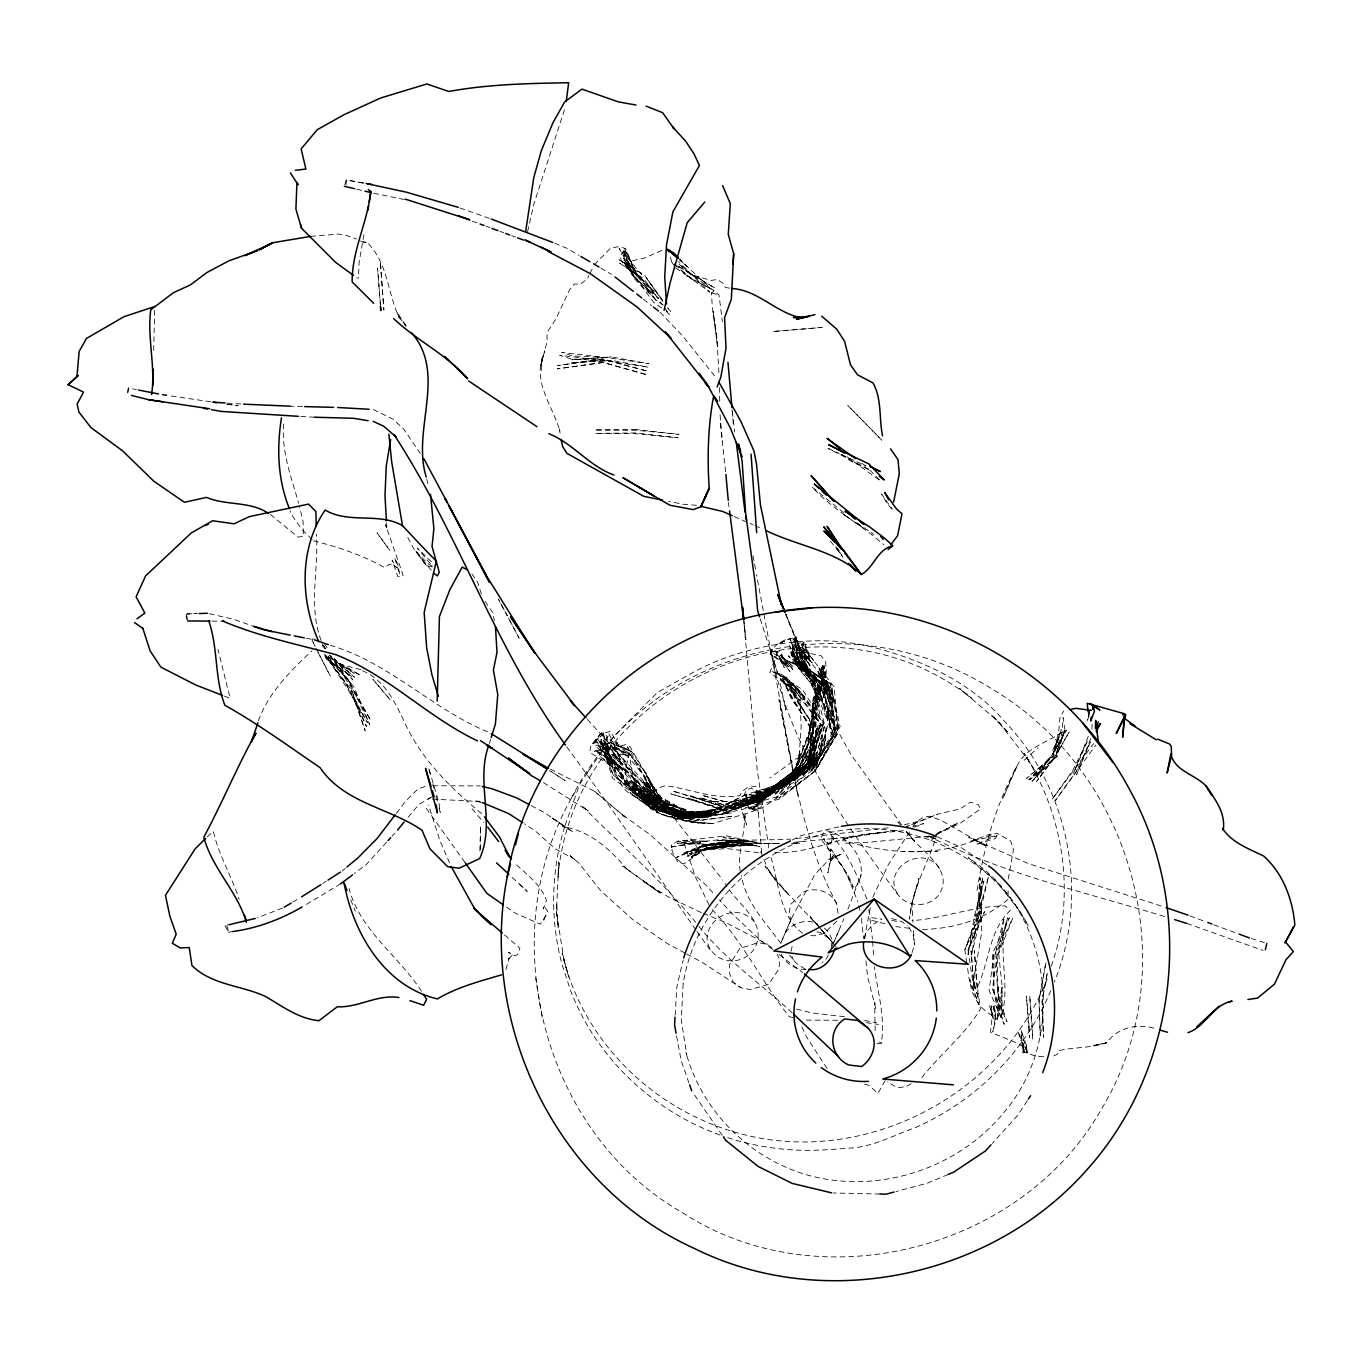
<?xml version="1.0" encoding="UTF-8"?>
<svg xmlns="http://www.w3.org/2000/svg" width="1363" height="1363" viewBox="0 0 1363 1363"><rect width="100%" height="100%" fill="white"/><g stroke="black" fill="none" stroke-linecap="round" stroke-linejoin="round"><path stroke-width="0.75" stroke-dasharray="5 3.75" d="M283.606 423.995C281.306 451.392 291.29 477.425 298.701 503.305M480.304 849.388L480.526 825.791L479.861 852.386M810.286 729.375L794.271 771.594L812.127 737.162L793.266 772.191L757.607 798.054L790.796 776.024L759.072 797.457L722.884 810.372L759.14 798.088L794.68 771.117L809.366 733.941L824.036 664.684L821.463 690.445L821.821 668.126L823.899 697.617L820.645 668.432L827.903 697.822L820.202 670.238L830.016 699.56L827.648 721.129L811.087 680.171L797.764 663.764L798.616 665.314L792.227 649.47L797.764 663.764L816.284 681.721L798.616 665.314L790.898 652.008L798.428 663.491L791.443 655.552L790.898 652.008L794.288 647.851L800.081 662.043L817.936 679.302L800.626 663.031L793.113 653.252L804.783 652.332L821.105 655.739L825.688 662.077L826.268 670.153L817.919 699.935L813.472 728.234L797.696 771.407L759.958 800.166L798.445 771.151L759.6 800.166L722.049 808.515L670.766 793.845L721.402 809.128L688.639 798.139L720.942 809.912L759.225 801.325L799.263 777.183L759.447 801.001L801.086 778.409L823.968 750.28L822.349 753.79L825.467 734.197L823.968 750.28L803.301 775.274L816.914 758.22L821.889 749.531L803.301 775.274L822.349 753.79C830.766 733.192 820.918 712.628 815.653 692.83L815.841 733.073L815.892 701.042L823.371 678.638L815.415 704.45L815.892 701.042L812.195 733.924L797.764 772.259L760.367 800.814L721.913 813.37L760.418 800.183L793.879 777.506L758.765 800.899L721.317 814.682L684.362 813.95L646.624 798.258L684.09 813.149L645.142 799.025L629.689 781.255L646.59 799.996L684.328 812.28L645.142 799.025L646.59 799.996L628.275 781.902L645.568 798.599L633.931 792.363L628.53 785.65L625.106 771.952L629.178 753.16L627.525 746.839L656.659 798.139L686.202 815.313L720.754 814.41L684.362 813.95L650.509 797.372L686.202 815.313L719.323 812.757L686.56 815.909L718.659 812.178L686.305 816.863L718.216 811.735L746.737 797.951L782.004 786.451L816.522 766.5L780.641 786.928L816.744 764.575L783.81 785.906L749.871 798.224L787.252 784.134L817.34 757.453L787.252 784.134L753.654 799.74L789.075 782.975L755.426 800.371L790.489 781.425L817.561 752.495L790.489 781.425L757.266 800.882L792.261 779.602L758.765 800.899L796.52 773.4L815.176 736.889L797.474 772.753L813.183 729.273M978.975 924.353L980.184 877.738L977.288 909.308L982.944 876.767L975.687 916.328L983.882 881.145L974.477 915.544L967.934 954.339L978.293 912.12L965.089 949.347L981.121 910.961L964.834 949.602L966.963 964.05M1091.95 729.052L1092.104 722.799M671.533 845.043L671.806 847.65L671.533 845.043L677.377 841.329L726.206 835.809L759.821 843.271L723.037 837.001L756.38 842.266L716.188 840.255L752.989 841.67L717.96 843.084L749.923 841.516L699.406 846.559L710.566 844.787L682.982 853.459C716.614 836.916 754.472 841.107 790.574 839.131M346.049 184.959L346.321 179.916L364.074 183.102M675.179 1015.128L676.866 986.71L683.153 960.08M154.632 310.389L153.627 352.898M541.367 370.361L542.406 356.97L540.958 365.148L544.74 350.598M831.328 948.035L831.992 939.431L828.874 932.479L824.411 928.22M877.022 1043.632L881.162 1043.751C885.643 1017.94 877.67 992.196 874.365 966.759M855.197 887.517C872.729 865.369 849.183 835.246 826.779 830.731L823.013 833.253L820.85 838.739C831.191 854.635 847.07 868.095 853.187 887.245L842.862 867.209L831.294 849.643L846.321 872.933L857.838 901.744M1089.003 715.422L1089.787 709.612M809.366 733.941L814.631 700.105L824.053 672.18L818.243 691.126L809.366 733.941L814.631 700.105L823.252 676.321C808.003 691.569 813.915 714.587 813.098 733.805L812.978 701.434L818.021 684.584L812.791 705.335L812.978 701.434L810.712 728.472L794.646 770.214L758.935 797.508L722.39 811.632L686.799 811.496L650.236 797.168L686.509 810.712L648.754 798.002L633.079 781.391L650.032 798.667L686.731 809.843L648.754 798.002M1008.211 879.084L1013.493 849.626L1010.579 840.869L996.813 833.168L981.735 838.824L994.462 836.081L990.066 834.105L970.882 841.278L978.702 838.722C935.376 857.804 886.563 853.868 842.317 840.187M542.406 356.97C533.649 384.468 553.225 406.464 559.954 431.492L559.529 429.601L560.5 435.683M363.972 234.538L359.031 262.889L358.503 278.154L356.816 277.831M977.05 890.584C983.933 847.053 996.029 804 1017.428 765.273C1026.952 746.174 1049.323 742.239 1064.963 730.364L1063.191 717.568L1062.084 732.255L1056.274 753.552L1064.963 730.364M1045.881 962.806L1039.015 1000.391L1040.276 1035.982L1039.015 1000.391L1045.489 964.817M1047.261 973.301L1042.15 1000.459L1043.479 1037.311L1042.15 1000.459L1047.278 972.875M864.363 938.408L870.31 907.775M820.339 696.714L812.195 733.924L817.919 699.935L824.036 681.296L826.268 670.153L824.666 691.944L824.223 665.928L826.949 696.084L822.434 665.57L830.749 695.573L821.582 667.052L832.793 696.885L830.697 719.834L813.115 678.246L800.081 662.043L800.626 663.031L794.288 647.851M258.374 720.806C268.324 693.068 290.694 670.579 311.991 650.764M1089.378 711.384L1087.384 720.277L1090.11 713.701M527.6 231.659L533.853 204.194L565.151 107.677M791.017 951.323L792.278 945.956M540.958 365.148L547.006 341.789L547.125 332.538L556.172 318.482L569.359 290.166L574.317 284.049L580.485 284.22L587.18 278.989L588.969 275.445M937.352 832.844C929.174 861.825 911.847 888.437 909.564 919.088L912.358 900.773L919.003 878.351L911.915 903.805L913.057 922.325M186.458 616.059L186.935 613.997L196.971 613.214M864.602 938.443L866.152 932.394L872.661 924.591L881.503 919.548M761.678 852.88L757.504 802.313L755.971 805.652L752.052 808.872L759.702 804.323L752.052 808.327L745.663 807.475L754.949 809.963L761.065 807.117L762.99 801.24L755.613 797.031L747.248 798.599L743.738 800.524L741.796 802.773L740.944 808.038L746.737 824.768L744.658 819.862L746.328 813.472L744.505 815.534C745.271 834.173 737.451 851.994 740.143 870.633M802.551 646.198L807.492 661.294L801.257 644.631L803.676 642.297L801.904 648.515L804.34 641.786L810.133 659.573L804.851 646.369L813.421 660.493L804.494 648.958L834.224 686.969L838.006 733.209L815.313 770.18L836.848 733.958L824.632 694.926L801.223 657.92L795.958 636.845L792.891 640.031M505.929 969.587L509.268 957.865L507.649 960.591L512.727 954.373L508.075 952.226L515.163 955.855L517.582 954.492L519.933 948.222L503.884 934.371M344.856 184.687L346.321 179.916L363.614 183.204M1051.316 966.094C1076.225 895.764 1064.179 815.5 1024.022 753.177L1037.243 774.627L1028.895 761.014L998.108 721.231L991.157 714.876L1008.62 733.209L998.108 721.231L959.552 688.485L971.836 698.418C818.277 577.418 574.385 682.642 557.893 877.67L558.864 862.063L556.411 912.392L558.131 928.084L556.7 902.919L556.411 912.392L564.35 961.835L568.712 977.067L562.152 952.873C587.64 1064.367 693.699 1144.051 807.458 1141.938C910.654 1139.996 1009.37 1074.726 1047.619 978.174M912.051 952.652L914.454 944.951L913.568 930.554M489.402 743.278L490.595 739.445M565.117 825.433L579.582 784.441L597.42 758.015L614.9 735.253L657.443 692.455L696.033 670.8A258.203 254.046 -23.5 0 1 736.429 654.07C782.618 639.809 832.077 635.465 878.999 648.822C925.784 661.685 972.824 683.936 1004.616 721.436C1069.734 789.279 1089.65 894.81 1054.4 981.871M128.326 387.944L127.611 394.452L128.326 387.944L136.402 389.614M832.146 946.178L844.038 918.475M847.871 909.342L861.365 873.973M1050.805 990.577C1025.589 1051.674 975.465 1101.236 915.118 1127.729C892.952 1135.532 871.298 1147.833 847.394 1148.191C833.355 1149.52 819.265 1150.372 805.158 1150.355C777.54 1149.946 749.957 1145.346 723.821 1136.367M791.358 918.713L780.965 942.651L791.358 918.713L814.733 874.705L829.198 859.303L842.317 853.732L829.198 859.303M833.475 943.026L840.221 927.624M789.961 638.702L799.825 664.343L828.619 691.399L802.023 666.524L789.961 638.702L778.137 644.069L790.319 638.446L794.85 638.191L797.031 653.984L821.923 690.411L835.417 734.333L828.619 691.399L825.978 682.573L792.687 658.329L831.6 684.873L830.135 683.323L838.858 729.767L831.6 684.873L800.268 664.871L830.135 683.323L840.119 726.615L815.619 770.725L778.852 798.071L815.756 770.402L836.848 733.958L822.162 689.865L804.34 665.11L801.223 657.92L795.958 636.845L807.22 666.626L798.871 645.108L809.69 665.144L798.991 647.255L812.246 663.048L795.753 644.137L804.34 641.786L801.257 644.631L811.172 662.81L800.916 649.18L831.669 689.32L834.701 733.873L812.263 768.953L833.457 734.436L819.282 691.211L801.018 665.826L797.764 658.465L821.685 696.391L798.991 669.012L793.556 654.444L796.656 665.434L799.178 668.228L789.501 645.772L796.656 665.434L825.842 693.494L799.178 668.228L788.206 655.824L823.576 685.146L831.294 734.81L811.667 770.606L833.457 734.436L821.685 696.391L796.656 665.434L791.699 642.399L793.556 654.444L818.976 692.046L832.06 734.844L823.576 685.146L791.017 661.345L829.334 687.599L827.988 686.168L835.621 730.824L829.334 687.599L798.548 668.074L827.988 686.168L836.933 727.927L812.621 770.01L777.796 796.622L743.789 805.703L709.22 813.694L694.943 814.835L662.418 806.3L694.943 814.835L731.761 805.38L770.555 792.67L729.222 806.981L769.856 791.613L729.358 807.373L771.424 790.25L804.681 762.871L810.048 725.423L805.209 762.513L772.174 792.772L800.115 764.916L795.481 770.896L798.701 759.344L787.558 783.589L795.481 770.896L799.825 750.843L798.309 767.505L776.143 798.139L798.019 772.412L801.154 726.939L800.03 699.287L801.069 708.59L789.16 682.624L799.485 700.582L788.513 684.822L794.765 690.581L820.679 724.435L806.692 764.285L820.662 723.617L804.954 763.059L820.679 724.435L801.734 698.35L794.765 690.581L782.021 680.836L800.388 692.574L820.662 723.617L807.986 764.728L818.26 725.15L809.06 764.967L813.353 727.365L810.372 764.796L810.218 727.978L781.442 678.808L796.282 697.498L780.079 678.706L795.515 691.262L769.754 672.589L777.609 652.11L784.27 667.58L776.007 652.485L789.876 671.38L779.5 658.602L788.99 666.984L770.197 654.087C772.497 647.118 778.767 642.45 785.361 639.809M828.278 954.969L826.745 958.428L822.247 962.636M770.197 654.087L772.991 648.396L770.197 654.087L791.937 667.12M1052.679 750.263L1059.528 735.458L1052.883 754.744L1058.591 732.749L1060.073 716.972L1063.787 711.009M872.78 897.246L888.335 864.619L911.694 828.636M571.131 798.667C493.372 937.267 542.559 1132.295 681.551 1212.116C818.686 1302.006 1021.143 1251.098 1101.56 1108.937C1186.764 967.9 1133.709 773.809 993.508 689.917C851.466 599.175 648.515 644.972 571.131 798.667L576.907 789.279M589.855 273.656L592.513 268.324M885.149 1080.484L878.011 1093.33L868.521 1085.118L862.353 1083.806M586.771 773.639L591.746 765.512M812.995 767.573L834.701 733.873M1090.656 738.576L1076.531 774.9L1090.468 741.813L1075.782 772.003L1055.354 800.524L1095.903 744.948M1027.31 1100.708L1017.411 1115.684L992.434 1143.284M912.818 826.949L916.175 821.906L923.688 817.05L930.418 816.233L942.072 820.867L986.846 846.525L968.582 837.189L1028.639 863.716L1164.138 906.957M1088.321 736.19L1073.516 773.281L1087.776 740.109L1072.732 770.572L1052.27 799.11L1093.62 743.619M225.082 925.545L228.405 932.275L227.604 927.232L225.082 925.545L229.103 924.693M313.371 638.378L312.059 640.133L314.836 645.977M396.412 813.217L405.373 801.461L417.811 789.126L426.806 785.838M936.023 834.514L930.708 841.141L933.28 838.058M592.701 743.67L600.384 733.907L610.454 731.386L617.303 743.125L616.212 742.085L630.234 754.676L610.011 739.87L632.142 752.103L667.546 809.06L679.456 813.864L647.135 798.905L616.076 777.319L608.477 753.756L606.552 737.962L609.04 752.172L602.804 739.462L609.772 750.144L599.959 741.319L594.302 741.745L610.573 748.134L599.959 741.319L592.701 743.67L608.631 750.723L595.239 741.319L592.701 743.67L604.32 732.936L606.944 736.378L608.477 753.756L616.57 773.894L653.763 805.789L686.373 815.653L716.291 809.383L745.885 794.612L779.67 784.1L813.336 765.495L778.375 784.492L813.524 763.723L781.323 783.657L748.986 795.004L786.332 781.084L813.95 757.232L784.594 782.089L752.717 796.656L786.332 781.084L754.455 797.372L787.661 779.636L814.171 752.563M408.184 817.238L418.85 804.494L430.248 797.866M601.867 732.408L590.929 745.408L589.617 752.291L616.076 768.885L600.027 756.431L612.669 767.165L604.882 753.722L612.549 778.256L644.699 801.427L675.435 816.062L677.888 816.982L710.225 816.267L675.435 816.062L670.835 814.546L660.356 809.196L693.835 818.158L704.126 817.664L742.784 809.298L779.551 799.008L815.619 770.725L814.699 771.441L834.667 734.197L825.978 682.573L790.83 653.729L802.023 666.524L799.825 664.343L797.031 653.984L802.364 668.534L824.632 694.926L799.825 664.343L794.101 638.242M836.848 921.167L823.763 933.57L813.83 935.853L809.98 935.205M386.632 842.181L366.119 864.687L354.261 873.581M392.118 836.183L394.844 833.185M921.865 1077.588C940.521 1053.803 964.748 1035.113 980.44 1009.046L977.305 987.357C989.436 962.091 988.55 930.997 1010.256 910.484L1005.161 905.952C973.438 905.731 943.486 918.662 912.103 920.604M789.262 777.966L756.192 797.951L789.262 777.966L757.607 798.054M595.239 741.319L603.281 733.021L605.649 752.615L600.436 740.893L606.961 751.626L595.239 741.319L604.32 732.936L602.787 732.987L608.137 753.143L616.57 773.894L647.135 798.905L677.155 812.995L709.22 813.694L674.787 812.28L645.585 796.418L677.155 812.995L711.06 812.45L681.704 814.904L713.105 810.917L683.306 815.585L652.451 804.749L632.398 784.236L653.763 805.789C630.49 793.453 616.655 770.555 605.871 747.435L594.029 751.78L598.272 753.126L618.461 766.517L605.956 754.983L615.309 764.864L605.871 747.435L598.136 751.252M594.302 264.78L610.607 248.066L618.887 246.635L625.753 248.611L637.254 276.604L658.721 298.531L636.282 273.026L624.288 251.235L637.237 270.164L641.734 274.406L619.058 259.805L644.392 274.985L662.588 300.967M834.02 857.566L829.76 861.876L833.032 855.998L830.425 861.229L827.852 872.882L830.834 858.69L830.152 848.859L830.425 861.229L830.323 853.834L823.797 838.518L828.602 844.6L825.569 841.772L828.772 843.152L832.793 841.533L830.442 844.089L832.895 837.802L833.543 839.898L829.88 833.696C848.059 851.756 857.071 876.205 867.055 899.239M207.176 836.95L213.429 831.464C218.676 855.334 231.846 876.239 239.104 899.393M785.344 932.667C792.653 922.99 806.555 918.066 817.698 923.927M1024.141 760.247L1038.061 747.691M342.181 870.957L345.35 868.316M937.454 833.747L940.64 831.294L937.608 833.338M758.629 797.594L795.259 769.976L758.629 797.594L723.072 805.789L672.47 790.983L722.577 806.419L690.632 795.839L722.271 807.186L758.68 798.633L796.248 775.888L758.97 798.258L798.292 777.097L820.867 751.643L822.468 735.73L819.402 754.438L800.711 773.997L820.867 751.643L819.402 754.438L823.252 739.41L818.873 750.723L812.587 755.272L796.622 758.629L769.839 777.949M718.931 372.695L716.682 334.719L713.122 311.463L717.568 346.543L712.219 306.045L711.486 292.926L714.178 291.052L719 294.936L722.373 321.787M322.69 883.531L326.234 881.248M340.716 883.752L303.932 905.918M292.858 902.102L299.826 897.91M911.251 1083.704L905.935 1086.754L897.297 1087.606L887.143 1081.881M282.516 908.065L257.249 917.844M751.337 801.461L759.515 797.065L761.764 797.917L756.721 799.451L752.563 803.267L751.337 801.461L755.443 801.683L760.452 798.428L759.515 797.065M937.846 833.645L958.138 822.758L936.722 834.122M605.019 744.607L612.634 741.813L605.019 744.607L612.634 741.813L620.54 759.242L611.817 746.225L625.327 762.07L612.413 748.066L617.303 750.059L610.505 748.986L609.806 747.759L610.914 744.385L613.418 753.381L618.444 761.44L609.806 747.759L622.329 763.791L610.505 748.986L625.515 744.607L629.859 746.532L659.334 796.759L657.545 795.583L688.366 812.638L721.862 811.275L686.799 811.496L653.814 796.179L688.366 812.638L720.226 809.452L688.247 814.018L718.608 808.225M431.884 796.912L427.999 798.905L479.657 801.478M646.522 803.71L606.603 757.436L601.066 739.223L604.559 753.313L613.299 775.07L648.737 805.908L681.807 818.669L715.524 813.421L683.408 818.584L651.395 808.361L629.842 786.4L650.066 807.305L681.807 818.669L718.216 811.735M792.21 840.017L801.137 835.502L839.506 826.762M716.001 812.842L746.737 797.951L716.001 812.842L683.408 818.584L651.395 808.361L629.893 792.585L652.724 808.804L627.167 791.733L623.027 787.541L604.882 753.722L613.299 775.07L644.699 801.427L677.888 816.982L712.116 815.415L680.273 818.056L645.619 802.654M936.756 834.309L960.182 823.303L980.679 808.838L978.276 804.613L970.473 802.126L960.063 808.941L937.574 814.188L906.616 826.591L937.574 814.188M1053.701 1055.899L1057.637 1054.042L1058.387 1050.72C1073.84 1046.92 1090.86 1048.351 1106.279 1042.831L1093.177 1045.523L1106.654 1042.848C1117.524 1027.242 1138.701 1022.812 1156.045 1028.946M661.805 250.4L644.767 257.982L628.871 261.509L623.845 260.299L632.926 268.988L626.128 258.459L633.744 272.004L654.291 291.307L635.039 272.634L637.254 276.604L624.373 248.287L636.282 273.026L655.484 299.894L663.287 305.125M745.885 794.612L716.291 809.383L684.908 815.483L683.306 815.585L715.831 809.963L684.908 815.483L652.451 804.749L632.79 776.978L651.139 803.369L632.773 771.748L612.583 756.874L596.773 747.623L610.863 756.38L597.658 739.155L609.534 755.92L648.941 801.171M948.069 1174.497L927.402 1183.169L896.036 1191.535M914.471 827.137L923.756 823.576L913.602 826.165M903.482 830.697L878.215 833.1L880.685 832.691C844.344 834.309 811.292 854.158 774.678 852.539M724.145 807.186L758.935 797.508M904.419 824.785L922.257 820.356M847.599 837.785L843.067 838.637L880.685 832.691M758.595 852.778L727.058 848.57L704.211 850.222L707.329 848.587L734.964 846.082L729.239 846.133L707.329 848.587L691.586 857.446L701.911 850.154L739.036 844.736L706.988 847.837L689.968 857.497L706.835 847.496L704.041 848.979L708.828 847.786L687.208 856.185L704.041 848.979L741.779 843.39L706.835 847.496L684.09 863.921L677.615 862.012L672.18 851.228L671.465 845.571L671.465 846.883L700.48 841.738L726.683 838.961L760.026 846.747L723.446 840.221L756.993 845.793L716.41 843.561L754.012 845.179L717.909 846.491L749.906 845.009L694.04 850.733L711.247 848.178L689.422 853.698L708.828 847.786L741.779 843.39L780.692 843.612L745.067 843.51L778.665 843.373M228.405 932.275L232.494 931.576M671.465 846.883L700.906 842.777L677.258 843.186L707.329 844.413L680.682 842.3L684.396 844.157L695.658 877.448L710.344 907.622M641.155 797.508L659.641 798.479L640.917 796.299L660.374 799.808L633.931 792.363L641.155 797.508L647.953 796.588M897.365 830.306L830.731 839.012L837.342 838.228L793.283 842.419M888.216 827.818L792.67 838.927M756.005 786.4L747.571 787.371L741.898 791.682L739.973 795.549C713.991 800.03 690.479 788.853 665.621 785.701C657.085 787.098 651.684 795.106 642.859 795.396L661.447 795.464L636.742 793.045L652.127 795.736L638.906 792.039L648.481 796.861L631.256 781.595L650.032 798.667M922.564 929.481C953.521 928.714 984.768 919.957 1008.279 899.069L1008.007 888.812M310.73 236.361L338.433 234.078L344.515 234.777L356.425 238.985M928.936 836.337L869.764 842.181L842.981 843.322M1043.564 1056.461L1036.187 1056.291L1025.47 1052.475L1027.923 1052.747L1023.068 1052.9L1023.562 1045.983L1023.068 1052.9L1020.853 1033.035L1024.857 1052.457L1017.957 1031.365L1024.925 1048.403L1018.911 1043.837L990.475 1032.251L992.025 1017.752L991.14 1005.809L993.695 1020.342L989.504 1005.604L993.457 1016.048C979.111 1009.097 970.882 994.7 969.723 979.043L978.855 1004.497L969.4 980.559L967.27 966.111M186.935 613.997L197.141 613.623M837.598 1020.274L804.562 1020.103M432.752 785.752L480.202 785.923M806.112 969.28C795.498 970.371 784.832 963.147 780.897 953.401M935.461 851.585L937.488 851.585L902.664 851.415M935.648 836.729L925.17 836.643L935.751 838.978L929.924 836.575M211.981 621.119L224.214 621.221M880.038 1194.022L833.389 1192.983M302.637 406.549L290.336 406.191M314.512 417.214L300.371 416.465M227.212 403.107L241.592 404.027M480.236 801.359L474.443 800.967L482.417 802.62M696.51 505.264L683.204 504.259L668.722 501.345M603.281 733.021L609.534 755.92L608.137 753.143L626.026 773.639M844.481 1016.696L811.905 1012.982L796.571 1009.063M895.832 926.619L912.273 928.646M749.582 809.23L747.623 805.107L750.826 799.825L746.975 804.187L750.826 799.825L758.527 799.008L762.99 801.24L760.827 799.382L758.799 791.341L750.297 788.189L745.697 790.915L744.692 794.203L748.951 801.529L746.089 795.873L747.708 805.533L749.582 809.23L754.949 809.963M210.873 401.812L168.535 395.611M866.238 1022.693L878.539 1024.431M226.497 404.13L238.201 405.799L226.565 404.078M871.621 917.657L881.605 919.088M891.589 920.519L897.587 921.371M816.812 931.866L820.373 932.462L829.13 938.596L833.083 943.264M407.758 537.38L413.688 548.642L426.398 565.611L434.252 567.229M729.58 288.155L725.406 287.423L723.395 283.572L717.262 279.466L711.128 280.471L691.927 274.883L674.395 263.792M772.344 948.256L767.727 944.423L758.152 942.6L739.751 948.58L729.597 964.51L729.699 974L733.413 982.246L740.961 987.766L750.297 989.589L768.783 984.239L779.108 968.565L779.568 959.16L777.08 954.151M864.534 1020.495L876.562 1022.778M306.351 638.242L314.41 639.792M404.3 199.526L373.223 193.103M360.514 241.064L367.294 242.512C388.745 264.473 386.99 292.329 399.529 318.278M793.096 1017.565L789.279 1016.713C761.747 981.956 742.75 940.896 711.707 909.087M878.999 1042.031L881.469 1042.576M209.391 613.742L234.249 619.449L253.705 626.384M356.731 189.201L362.916 190.667M871.587 920.264L885.729 923.961M711.486 292.926L719 294.936M360.735 669.693L341.176 664.497L360.667 675.418L328.722 657.085L354.193 673.322L334.003 659.488L354.584 677.241L332.487 657.937L352.898 679.898L334.191 658.329M313.558 540.77C338.058 547.057 362.354 554.962 384.434 567.553L389.085 564.503L392.97 563.89L396.633 567.792L392.067 560.023L397.809 576.481L401.131 576.975L403.158 575.373L385.542 524.738L386.905 529.321L386.547 523.034M891.623 918.543L901.676 921.456L907.451 925.937M1164.513 916.498C1084.761 892.135 1002.878 873.717 927.982 835.775M1251.302 938.494L1264.864 942.821M683.408 818.584L650.066 807.305L630.677 779.432L651.395 808.361M330.272 645.329C389.494 662.486 432.991 709.919 489.504 732.595M459.995 207.977L489.3 218.353M1186.764 923.415L1263.007 950.403M472.211 221.164L478.14 223.345M486.029 226.241L489.981 227.689M499.846 231.318L503.782 232.783M511.687 235.68L515.623 237.128M1189.967 915.902L1205.829 921.78M1213.752 924.727L1239.529 934.268M719.971 1135.004C670.579 1117.251 626.997 1083.806 597.113 1040.65M224.418 696.118L230.126 698.333L218.029 649.47M701.383 912.631L668.671 897.144L642.518 880.498L660.356 893.123L622.738 866.084L660.356 893.123M703.342 913.414L724.929 922.172L767.727 944.423M554.656 243.21L566.395 248.066L579.071 255.426M734.061 516.475L752.989 524.806M754.881 525.641L762.462 528.963M937.301 836.814L960.489 847.156L986.71 864.704M828.159 448.359L839.438 453.623M841.312 454.492L865.726 465.907M868.64 469.485L850.256 460.864L842.283 454.731M373.411 409.513L392.817 419.105L403.789 429.192L420.281 453.436M868.401 469.076L828.091 448.41M550.465 769.175L594.541 791.29L625.021 816.965L621.272 813.898L650.083 834.65L705.727 884.877L713.956 893.889M531.28 805.669L544.314 812.569L573.176 832.094L550.754 817.119L566.701 827.903L562.629 826.591C589.77 830.68 609.908 849.149 627.065 869.168M684.959 953.061L666.967 943.349L632.943 919.752L600.384 890.448L578.985 863.154L570.126 855.691L574.93 859.44L555.491 848.945L535.029 830.714L524.465 823.865M686.748 954.032L702.933 962.755L740.961 987.766M657.545 795.583L687.344 812.109M677.871 265.989L715.047 288.087L690.019 273.469L678.689 263.894L693.528 275.888L691.927 274.883M600.793 268.051L611.663 274.372M684.942 814.614L654.632 796.946L656.659 798.139M543.479 782.652L588.117 810.832L582.086 805.959C620.369 844.31 661.294 880.106 695.641 922.274M362.524 670.766C386.189 680.495 396.616 705.727 406.873 727.246C424.353 762.377 452.056 789.177 481.786 813.762M848.059 517.327L842.811 514.038L863.529 528.197L856.952 523.051M856.816 522.83L873.785 534.33M802.586 933.195C779.312 916.277 778.699 881.861 770.606 856.22M655.109 806.283L626.452 786.672L616.366 763.706L630.388 790.284L618.052 770.538C635.039 799.11 665.945 818.55 699.406 819.674L668.364 813.984L653.064 806.521L661.975 810.883L693.171 818.226L731.301 812.927L690.513 818.345L693.171 818.226L661.822 811.224L655.927 805.516L644.989 782.396L659.573 809.741L645.091 789.109L660.339 810.321L645.432 796.725L661.822 811.224L644.835 798.888M549.63 770.606L565.117 780.641L551.061 771.373M805.192 969.127L796.384 963.3L789.722 955.207M661.856 307.987L653.797 302.535L633.863 275.684L619.33 248.56L635.311 272.6L640.406 277.677L619.654 263.11L643.711 278.614L662.52 304.937M328.432 656.625L332.811 663.764L352.08 676.798L325.638 658.159L324.224 653.916L350.155 682.676L324.224 653.916M675.588 267.915L691.944 279.074L713.888 290.455L687.651 276.025L678.178 267.727M693.528 275.888L690.019 273.469L711.077 288.871L680.001 259.737M846.747 456.571L880.668 481.088M506.44 907.077L514.788 912.903L540.242 924.216L546.989 914.164L547.534 911.012L543.922 905.867L543.36 908.917L546.444 900.364C540.975 884.996 527.072 874.416 515.282 863.869M270.419 514.413L298.173 537.192L303.455 536.102L303.063 521.365L299.673 507.326M862.319 463.573L865.692 466.095M772.429 949.415L758.97 939.09L731.829 913.38L719.46 899.887M779.159 954.577L802.722 972.654M643.421 299.213L651.77 305.738M843.782 512.761L824.7 497.274M754.574 922.07C730.21 893.685 686.407 934.95 718.284 957.201C730.841 964.646 747.895 960.404 754.983 947.524C768.493 921.848 735.407 903.328 725.372 883.497M823.116 495.979L812.058 486.949C832.895 510.052 861.229 524.414 883.923 544.842M674.958 264.797L691.944 279.074L687.651 276.025L709.697 292.057L678.604 261.645M594.541 791.29L625.021 816.965M670.392 257.011L671.874 262.19L676.61 266.347M679.575 259.975L687.071 266.586L679.694 259.038M760.23 618.904L777.404 672.521L771.373 652.826C788.189 743.925 843.527 822.128 898.149 894.844C907.911 907.962 929.004 907.656 938.868 894.844C955.889 868.657 917.963 850.086 906.276 831.43M519.456 884.212L527.242 891.436L510.358 875.728M792.261 1012.879C760.401 983.319 723.753 958.564 696.953 923.824M312.127 539.373L302.024 529.645L291.29 514.311L290.012 510.546M431.355 561.76L417.282 548.096L432.582 566.275L427.624 563.532L413.688 548.642M939.635 868.606C923.381 842.624 880.328 868.93 898.149 894.844M869.798 470.048L879.322 479.708M660.135 312.28L682.607 335.928L716.512 378.198M667.427 307.885L670.886 311.582L668.432 308.208M587.402 719.408L655.859 794.629L722.833 880.14M666.115 310.968L669.557 314.836L663.696 306.59M906.259 831.669L914.573 841.192L906.974 831.566M819.64 927.607L775.496 880.328L765.12 866.221L788.632 894.827L775.496 880.328L767.505 868.231L763.689 858.997M820.986 929.174L829.13 938.596M816.846 924.455L810.133 916.618L820.049 928.033M818.192 926.022L832.98 943.247M835.843 546.665L841.107 552.833M821.344 929.566L835.706 946.416M472.075 808.719L483.763 822.519M623.504 775.768L604.559 753.313L606.603 757.436L628.939 773.213L606.603 757.436L597.761 744.164L608.767 759.021L594.984 749.94L630.967 774.371L648.737 805.908M471.905 573.857L477.425 581.762L482.161 596.295M830.425 541.128L842.078 555.797L837.427 548.693M901.914 825.126L850.972 754.574L811.36 683.698L813.643 689.968L796.367 639.417L785.821 614.083M406.225 326.013L399.955 318.005L405.748 326.166M431.185 570.109L416.414 552.271L426.398 565.611M329.914 655.382L354.107 687.361L369.765 724.554L349.558 682.437L330.596 655.705M326.098 656.54L351.347 689.917L366.477 726.564L346.628 684.822L326.387 656.267M781.067 943.639C765.631 922.444 745.987 902.698 741.37 875.847M329.727 655.416L349.558 682.437L370.821 720.55L350.291 685.998L330.476 656.25M324.701 654.853L346.628 684.822L367.55 722.646L347.105 688.145L326.251 656.574M662.316 299.826L646.42 277.984L662.759 301.24M695.777 929.822C653.03 868.572 610.863 806.981 566.684 746.737M696.97 931.474L711.23 951.34M426.312 808.378L465.26 862.813M323.491 645.67L325.859 649.009M722.254 1135.311L692.898 1092.598M838.058 913.431L836.763 903.925C831.191 891.436 816.062 886.768 803.778 891.845L790.761 904.282L789.347 911.83L790.779 921.32M485.024 601.39L492.929 612.856L494.36 620.727M332.811 663.764L328.023 655.927M324.275 643.557L327.58 648.481M827.12 1068.558L806.453 1036.749L801.205 1025.351M322.315 644L325.808 649.248M405.85 325.757L396.786 311.854L399.666 318.703M671.874 262.19L674.651 266.484M837.155 548.556L842.862 557.365M421.474 991.157C398.695 955.974 360.343 930.861 349.081 888.574M908.882 927.061L913.159 934.694L914.454 944.951M318.056 652.485L330.187 675.861L316.046 648.26M315.109 646.42L313.217 642.74L314.461 646.266M836.763 903.925C803.165 840.732 792.704 768.919 778.989 699.543L797.798 795.293L756.499 574.539M449.62 862.898L439.874 840.562L428.595 805.124M760.656 851.602L762.939 857.14M785.497 613.793L799.502 648.379L804.374 665.042L796.367 639.417L799.502 648.379L785.633 613.657M792.005 956.639L793.419 960.148M350.768 899.801L355.232 911.046M743.602 817.101L744.658 819.862M688.928 1082.938L681.279 1061.147L676.082 1033.239M430.129 773.69L428.527 767.556L438.988 802.807L440.266 812.569L438.665 806.436M432.804 783.929L433.86 788.018M435.99 796.213L438.136 804.391M321.123 640.457C308.021 606.058 318.959 569.615 316.42 534.126M858.758 905.458L860.121 911.029M426.721 478.941L428.135 484.717M768.834 848.042L757.232 770.299L743.891 622.141M784.935 705.642L785.838 709.867L780.147 683.016M815.653 692.83L819.708 714.246M753.058 555.831L754.216 562.067M754.591 564.146L756.124 572.46M535.659 977.953L542.44 1018.945M746.089 795.873L747.708 805.533M868.793 909.7L872.456 939.175M732.34 411.524L734.708 432.088M743.755 621.051L745.868 639.826L744.011 621.545M728.489 502.487L728.966 506.712M1088.066 711.333L1088.73 717.364M720.09 414.897L722.356 441.544M720.311 423.331L725.883 474.443M861.382 918.441L863.58 938.681M865.931 960.83L867.618 976.913L875.745 1008.399L874.671 1002.112L875.216 1033.614M732.135 409.786L733.311 424.302L733.124 421.644M380.396 304.205L377.602 268.153L380.464 306.385M872.61 941.288L873.785 958.274M719.374 387.467L719.766 402.238M597.062 1040.685A259.26 252.036 -24.9 0 1 570.688 990.918L562.016 964.34A260.742 253.45 -23.6 0 1 565.066 825.416M974.784 972.875L974.698 987.476L973.318 980.099L978.736 999.011L972.518 980.014L967.969 949.551L984.546 911.608L968.36 949.67L981.701 912.818L971.546 955.003L978.549 913.244L988.567 876.341L979.571 914.573L981.121 886.035L981.718 932.156L974.784 972.875M813.609 727.672L813.319 765.665L816.676 726.82L811.922 765.972L821.429 724.179L810.849 765.699L823.678 722.458L802.449 689.644L775.854 672.47L771.185 671.022L783.35 677.326L797.866 688.707L775.854 672.47L782.089 674.634L793.368 683.698L804.443 700.122L792.84 684.788L804.46 696.697L823.576 723.446L807.867 764.149L823.678 722.458L809.537 765.29L823.576 723.446L797.082 688.179L782.089 674.634L804.46 696.697L797.082 688.179L775.854 672.47L783.35 677.326L799.382 695.88L784.372 677.121L813.609 727.672M1002.061 987.119L1001.055 1018.025C1011.602 984.853 995.978 950.999 1007.581 917.878L998.687 953.316L1012.692 918.219L995.859 953.538L997.512 991.668L1002.163 1014.089L1002.061 987.119M998.483 986.88L997.341 1020.751L1002.061 985.688L998.568 952.72L1004.207 917.435L995.211 953.299L1009.319 917.81L992.4 953.844L994.002 992.366L998.858 1016.116L998.483 986.88M794.152 637.952L793.896 644.324L806.998 666.814L796.299 646.675L804.153 667.734L794.152 637.952M603.553 743.465L603.162 751.132L638.753 783.18L659.675 809.213L636.317 786.076L619.841 763.11L638.753 783.18L659.317 809.332L691.825 819.913L659.028 809.128L642.535 780.096L659.317 809.332L644.903 778.58L658.005 808.855L645.346 777.063L630.098 759.055C633.062 777.2 635.72 797.099 651.293 809.128C669.727 819.419 691.586 823.644 712.645 823.388L691.45 822.264L712.866 823.508L749.497 812.501L762.752 807.663L782.771 793.709L789.484 785.684L798.309 767.505L798.019 772.412L802.807 766.142L774.031 795.311L807.816 763.791L813.285 725.423L807.816 763.791L772.157 793.045L729.324 810.712L771.731 794.714L730.875 808.975L693.835 818.158L661.447 809.843L696.68 817.596L665.655 812.024L646.113 782.192L668.296 813.438L700.343 817.476L665.655 812.024L630.916 755.426L610.317 746.498L630.916 755.426L612.907 745.697L628.292 757.419L614.492 744.897L608.58 733.09L608.171 736.105L603.553 743.465M683.17 983.745L681.261 1019.831L686.833 1055.303L685.981 1052.56C701.724 1110.794 748.815 1157.681 806.47 1174.77C877.772 1195.044 958.121 1169.147 1004.684 1111.578C1068.353 1036.238 1051.248 911.336 968.309 857.651L996.029 880.89L1018.178 909.189L1028.401 926.022C994.734 860.581 920.195 821.48 847.241 829.76C766.5 838.449 695.931 903.056 683.17 983.745M993.917 954.492L989.112 990.594L1004.292 1024.38L994.002 992.366L993.917 954.492M997.375 954.049L992.383 989.18L1006.967 1021.943L997.512 991.668L997.375 954.049M995.126 1018.979L992.758 1032.064L996.029 1019.166L992.809 1004.514L996.029 1019.166L994.496 1005.945L995.126 1018.979M827.511 725.832L816.198 767.216L827.511 725.832M824.223 726.786L813.2 766.568L824.223 726.786M1064.299 730.364L1057.194 756.056L1029.746 779.857L1057.194 756.056L1031.944 781.323L1056.001 755.306L1069.171 731.965L1055.78 755.545L1036.647 781.425L1056.001 755.306L1064.299 730.364M1061.317 729.256L1053.906 755.528L1026.578 778.358L1053.906 755.528L1028.826 779.806L1052.849 754.284L1066.411 730.278L1052.679 754.012L1033.461 779.892L1052.849 754.284L1061.317 729.256M1026.458 1045.251L1024.192 1052.866L1027.021 1052.032L1027.003 1047.261L1020.921 1029.695L1027.021 1052.032L1026.458 1045.251M545.439 915.919L543.803 920.178L545.439 915.919M1014.924 769.976L1002.691 798.786L1017.428 765.273L1014.924 769.976M996.966 835.706L995.399 838.552L975.687 844.532L996.966 835.706M756.397 797.679L753.722 802.211L756.397 804.204L761.082 802.722L765.631 797.849L765.222 795.191L755.562 789.45L757.487 792.976L752.683 797.781L747.963 797.321L744.692 794.203L753.722 802.211L756.601 803.471L760.775 802.568L755.238 804.46L752.563 803.267L756.397 797.679L763.246 796.145L765.631 797.849L763.689 800.473L756.704 802.909L753.5 801.768L757.351 802.398L762.599 800.933L765.631 797.849L763.604 796.742L756.397 797.679M624.067 250.588L620.233 255.886L621.289 260.997L632.313 272.157L622.635 260.997L633.079 275.087L623.521 258.135L631.819 274.713L652.928 293.965L632.517 275.207L622.67 249.668L633.863 275.684L657.187 301.155L634.647 279.108L624.067 250.588M817.084 759.958L787.252 784.134L751.695 798.939L785.446 785.071L816.914 762.513L783.81 785.906L817.084 759.958M813.745 759.532L784.594 782.089L750.792 795.771L782.907 782.924L813.609 761.883L781.323 783.657L813.745 759.532M699.849 847.07L689.882 854.005L705.046 844.361L741.097 839.864L702.507 845.759L676.355 857.514L707.653 844.515L702.507 845.759L705.046 844.361L699.849 847.07L738.201 841.21L705.165 844.634L699.849 847.07M757.419 794.816L723.48 804.596L699.509 797.628L723.48 804.596L757.419 794.816M364.994 242.273L363.274 242.648L367.294 242.512L364.994 242.273M602.497 359.031L557.518 365.591L602.497 359.031L647.885 371.315L602.497 359.031M603.196 362.456L557.433 368.845L603.196 362.456L647.391 374.876L603.196 362.456M776.671 651.344L771.015 652.213L793.982 664.207L782.924 658.022L793.334 666.814L776.671 651.344L779.926 650.952L788.087 667.103L780.965 654.819L792.755 669.437L776.671 651.344M712.849 814.341L680.273 818.056L712.849 814.341M731.471 816.352L689.474 821.668L665.962 815.687L698.572 823.082L689.474 821.668L731.471 816.352M728.421 842.607L706.681 845.281L737.451 844.327L706.681 845.281L734.18 842.573L728.421 842.607M822.025 327.444L772.668 331.533L822.025 327.444M687.651 840.494L677.377 841.329L707.533 841.295L687.651 840.494M611.357 356.919L571.83 359.713L606.552 357.549L648.907 363.682L611.357 356.919M611.51 360.36L570.603 362.779L606.177 360.871L648.277 367.175L611.51 360.36M735.475 801.768L711.503 801.393L735.475 801.768M623.896 754.352L611.561 754.591L620.404 759.447L611.323 753.756L640.763 780.488L661.822 806.368L638.889 783.606L622.687 761.236L640.763 780.488L661.532 806.538L693.068 816.71L661.276 806.283L644.12 777.097L661.532 806.538L646.369 775.394L660.305 805.993L646.897 773.911L631.154 756.516L623.896 754.352M799.655 843.288L791.221 843.424L799.655 843.288M636.282 429.566L594.575 429.975L636.282 430.316L679.013 434.337L636.282 429.566M635.84 432.94L595.171 433.383L635.379 433.69L677.973 437.796L635.84 432.94M762.735 794.373L761.082 794.322L765.222 795.191L762.735 794.373M708.436 817.136L675.435 816.062L643.063 798.888L673.015 815.33L704.126 817.664L668.296 813.438L645.074 787.933L670.835 814.546L643.523 794.663L673.015 815.33L708.436 817.136M606.552 357.549L572.784 355.947L561.675 352.421L606.552 357.549M606.177 360.871L571.131 358.929L559.699 355.283L606.177 360.871M705.029 814.29L674.787 812.28L645.858 792.124L672.641 811.513L647.101 785.241L670.136 810.44L701.264 814.137L667.546 809.06L663.457 806.964L697.669 814.324L667.546 809.06L647.885 779.38L670.136 810.44L705.029 814.29M753.705 808.242L750.655 807.85L755.852 809.06L757.862 810.576L758.458 813.234L755.852 809.06L753.705 808.242M692.148 821.514L659.709 814.035L657.187 812.365L653.388 808.038L642.586 784.645L657.187 812.365L642.263 791.119L658.056 812.995L643.881 801.171L660.425 814.154L692.148 821.514M724.673 801.614L701.775 795.225L724.673 801.614M629.093 750.161L610.811 742.869L632.142 752.103L629.093 750.161M338.774 668.109L325.638 658.159L338.774 668.109M866.289 424.217L847.769 405.475L881.725 440.164L866.289 424.217M892.118 508.978L888.063 504.872L881.452 493.968L892.118 508.978M900.722 825.245L897.944 822.145L900.704 825.314M381.589 689.439L372.934 679.421L390.534 700.275L381.589 689.439M810.048 665.365L793.896 644.324L810.048 665.365M324.837 648.652L322.281 645.295L324.769 648.669M389.852 550.482L377.04 532.763L389.852 550.482M811.428 727.655L791.051 698.401L782.021 676.764L792.09 698.503L811.428 727.655M814.835 727.331L794.748 698.009L785.309 675.605L795.685 697.652L814.835 727.331M820.219 675.247L817.119 669.932L829.931 703.972L820.219 675.247M821.19 672.027L818.124 666.575L832.81 701.366L821.19 672.027M507.257 615.786L498.381 599.073L507.257 615.718M519.082 638.054L508.246 617.643L519.082 638.054M397.928 564.878L394.674 557.723L399.751 574.573L397.928 564.878M352.284 692.506L351.347 689.917L365.165 730.807L352.284 692.506M974.153 988.874L971.086 950.88L974.153 988.874M977.237 987.8L974.341 950.607L977.237 987.8M1029.099 1026.799L1026.407 996.046L1029.457 1037.669L1029.099 1026.799M1032.353 1027.549L1029.712 995.927L1032.609 1039.117L1032.353 1027.549M383.429 303.421L380.328 261.781L383.872 310.083L383.429 303.421"/><path stroke-width="1.5" d="M437.182 701.025L439.431 616.485L450.063 589.208L462.193 567.161L467.526 569.819M152.775 385.439L153.32 369.22M151.617 394.452C155.808 366.136 147 337.973 150.765 309.793L173.51 292.636L190.326 284.952L207.04 272.447L228.677 260.929L257.454 250.588L244.931 255.614L272.327 243.108L259.26 249.889L271.748 242.904L310.73 236.361M1095.324 728.285L1095.665 720.346L1098.288 741.693M722.611 185.607L730.312 203.615L728.268 234.351L733.669 253.705L731.352 299.025L724.571 317.715L726.019 348.025L720.84 377.125L717.159 386.973M733.055 264.32L733.669 253.705M675.06 1017.156L674.583 1025.266L676.082 1033.239M1123.93 721.095L1122.635 737.281L1124.816 715.626L1116.212 733.498L1125.838 714.894L1124.356 713.718L1087.18 703.291L1088.066 711.333M76.941 376.665L79.156 351.415L86.414 338.484L124.033 316.659L154.905 306.471M281.477 417.777C276.621 448.137 277.728 479.895 289.382 508.655M1092.683 709.322L1093.177 705.097L1089.582 703.478M525.743 231.08L533.785 177.565L541.332 150.68L552.884 122.926L564.589 102.004L581.95 89.106L618.376 101.884L636.044 105.036M507.275 876.682C478.243 1023.613 556.649 1186.474 694.517 1248.508C823.985 1312.893 991.736 1277.761 1086.924 1169.761C1178.433 1068.098 1195.879 910.041 1130.029 790.37C1064.384 666.371 919.361 587.76 779.415 611.544C644 629.757 529.832 742.188 507.275 876.682L510.512 864.091M373.718 303.336L352.148 281.885C351.858 250.775 367.567 222.271 370.787 191.502L368.266 189.525M367.942 210.021L368.572 205.915M369.203 201.792L370.787 191.502M1091.286 717.023L1090.673 721.01L1094.421 711.435L1093.177 705.097L1092.547 709.084M390.636 439.499L386.24 466.248L384.996 495.757L386.428 520.922M1096.465 731.965L1098.169 721.743M566.224 101.526L568.678 82.734C528.793 83.416 488.261 84.216 448.853 91.491L426.823 83.978L380.839 97.932L344.004 114.696L317.289 129.672L301.138 148.908L305.891 169.063L295.26 170.273M893.617 502.112L899.29 473.745L897.996 459.57L890.533 448.836M664.122 310.338L670.153 282.669L687.191 222.748L704.773 202.031M257.965 722.731L251.252 742.188L255.886 733.396M1265.358 949.721L1266.806 943.435M683.647 958.036C699.475 907.213 738.167 864.312 786.843 842.709L790.421 840.903M515.401 845.06L518.4 833.389M1042.678 1072.647C1070.245 1002.452 1048.147 917.776 991.94 868.214L988.448 865.863M488.806 745.203C475.142 781.987 495.945 822.724 479.708 858.52L459.212 868.18L447.831 866.8L429.941 848.825L422.002 830.254C389.324 807.731 344.072 803.216 320.084 767.659C288.666 746.225 258.067 723.855 224.861 705.25C214.349 678.212 218.267 648.106 208.692 620.693M491.208 737.519L495.399 724.077L497.768 694.568L493.406 670L497.018 652.281L495.451 626.639M1293.572 926.653L1285.002 942.923L1294.85 925.085C1292.737 899.495 1283.128 873.427 1263.603 855.998C1248.866 848.706 1231.862 842.845 1222.526 828.38M713.479 396.82C707.976 426.517 707.176 458.036 709.203 488.38L700.838 506.78L693.239 509.609L669.932 505.247L622.925 477.731L653.678 495.825L638.702 486.881M1096.482 730.772L1100.503 723.412L1096.125 730.159M255.733 733.328C236.821 767.267 222.22 802.994 203.82 837.121C212.015 868.418 237.383 891.249 246.396 922.359M68.15 384.673L78.049 375.66L68.15 384.673L83.552 392.118L77.146 403.993L78.918 412.103L90.963 427.607L122.619 450.863L153.883 481.275L184.465 502.3L206.477 497.393C226.445 505.843 250.008 500.851 268.562 513.442M1028.418 1099.055L1030.615 1095.716M890.84 544.74L897.604 535.659L901.999 513.715L896.633 509.098L884.74 492.605L888.659 499.795M395.117 814.887L377.193 838.398L358.026 857.804L346.935 867.004M911.455 954.577C900.875 977.799 860.496 968.923 863.563 942.48M397.519 829.999L404.181 822.025M991.054 1144.801L985.5 1150.934L953.708 1172.129L948.069 1174.497M388.012 840.681L390.738 837.683M205.677 838.432L195.13 848.842L165.468 895.321L169.864 916.209L176.202 934.234L172.317 943.23L180.206 947.949L189.236 947.575L191.962 965.549C211.947 985.21 241.132 985.228 265.393 996.421C282.448 1006.286 298.582 1018.723 318.942 1020.7L337.291 1006.78C358.52 1007.819 377.585 994.019 398.916 997.546M1196.68 1026.935L1219.118 1006.115M340.716 883.752L352.574 874.859M136.999 618.768L144.887 613.111L136.113 596.841L145.637 575.833L191.348 532.899L212.662 520.751L234.027 523.801L249.429 516.611L308.515 504.089L315.875 511.5L316.216 525.897M320.918 884.672L301.564 896.871M328.006 880.106L340.409 872.099M888.131 549.51L892.901 545.813L884.826 538.419L869.679 526.936L845.026 511.142L855.317 518.349M291.12 903.141L284.22 907.128M302.126 906.974C280.744 919.395 257.079 928.288 232.494 931.576M890.567 546.427C876.869 550.976 873.427 568.064 861.314 574.453C834.667 550.294 797.764 546.069 766.245 530.633M1122.516 714.706L1124.356 713.718M837.018 947.949L834.582 948.921C831.924 960.353 821.276 971.785 808.702 969.4M205.302 525.419L208.215 524.397M501.55 974.818C479.674 981.394 457.201 987.051 437.421 998.926C384.57 986.505 353.307 933.263 344.072 882.934L347.037 890.431M255.239 918.458L229.103 924.693M1228.574 1002.095L1232.118 1001.141C1212.917 1004.565 1205.591 1026.782 1187.957 1032.643M894.077 1192.063L886.223 1194.141L880.038 1194.022M814.989 314.632L796.401 319.266L809.383 316.318L793.385 317.545L800.013 317.494C775.683 312.4 757.521 289.808 731.658 288.513M841.516 826.302C872.61 821.088 905.952 824.53 935.359 835.945M1069.768 709.663L1075.731 708.317L1091.473 710.413M1247.895 999.488L1257.572 998.091L1274.456 984.137L1285.973 959.756L1293.334 951.561L1285.411 941.748M811.735 608L776.041 611.936M199.168 613.554L207.329 613.265M187.498 620.932L209.936 621.102M304.699 406.6L333.594 407.367M314.512 417.214L353.579 418.288L368.146 420.724M290.336 406.191L243.636 404.164M337.717 407.486L369.203 409.275M225.151 402.971L212.832 402.17L216.734 402.732M298.378 416.328L221.556 411.439L211.504 409.701M953.436 1084.846L882.747 1079.019L889.409 1076.889A71.966 69.547 -22 0 0 936.313 1018.042M131.427 395.406L148.567 399.7L209.8 408.764M148.567 399.7L162.879 401.812M367.789 183.869L406.191 192.132L458.224 207.346M224.214 621.221L222.339 620.915C258.783 636.385 297.321 644.409 335.502 654.581C388.012 674.821 427.318 717.057 477.561 740.91M158.534 393.924L138.413 390.022M162.538 394.606L166.542 395.27M203.445 408.321L207.466 409.019M366.051 183.46L371.98 184.516M272.038 631.631L253.705 626.384L263.621 629.774L290.2 635.124M294.238 635.908L304.324 637.85M662.503 500.102L643.881 496.371L566.889 453.334L562.766 446.74L561.147 439.755M482.417 802.62L508.638 813.592L522.711 822.724M344.379 186.288L354.687 188.724M364.977 191.161L371.162 192.609M700.548 506.218L722.714 511.466L732.17 515.64M831.703 1192.881L792.176 1183.391L758.169 1166.455L725.763 1140.354L723.429 1136.998M482.212 786.417L492.299 788.853L516.39 797.798L529.423 804.681M1159.862 1030.036L1167.512 1032.234M1174.616 919.633L1186.764 923.415M405.254 199.134L469.877 219.835L458.138 215.644M1166.132 907.605L1187.991 915.169M409.922 1000.629L423.637 1005.281L426.585 999.352L423.518 994.428M314.41 639.792L328.296 644.648M491.31 219.068L552.697 242.41M613.997 475.023C589.208 466.265 573.261 443.435 548.846 433.69M480.1 224.06L484.052 225.508M491.941 228.422L497.87 230.603M505.758 233.499L509.711 234.947M517.599 237.861L523.528 240.041M1207.805 922.512L1211.775 923.995M1239.529 934.268L1249.428 937.948M222.51 695.386L195.897 685.061L160.953 667.171L150.186 651.02L142.723 628.036M1157.596 739.104L1169.744 744.096L1171.209 746.379L1171.618 755.085L1167.12 773.042L1170.834 753.892C1174.787 771.833 1196.254 774.457 1207.039 787.081C1215.711 800.405 1225.831 813.217 1223.207 830.425M646.113 106.144L662.657 112.686L673.986 128.735L672.658 126.946L685.589 141.088L694.006 153.815L699.423 165.519L672.896 211.861L666.507 244.897L664.718 277.115L666.541 304M530.02 242.171L524.959 239.922L550.993 251.934L540.429 246.976M373.223 421.32L383.821 426.329L395.9 436.807L394.163 434.78C458.701 533.853 495.638 648.89 565.509 745.033M870.787 467.015L880.362 471.564L869.696 466.146M548.642 768.255L523.017 754.063L546.188 768.374M486.761 745.612L492.264 748.44L487.238 745.084M548.079 251.405L590.315 273.673L637.1 306.999L670.869 338.16L665.365 331.908L709.476 387.893M844.736 453.18L828.619 444.645L868.776 463.897L884.246 479.929L879.186 476.164M580.877 256.483L589.94 261.747M593.552 263.843L598.987 266.995M539.935 780.59L531.093 775.428L508.331 757.981L529.713 773.673L480.509 740.603M491.259 733.652L545.779 767.897M1129.995 723.719L1156.267 739.819M1091.303 704.569L1099.89 710.038L1090.485 703.598M536.903 426.653L468.685 381.01M433.468 573.073L437.387 575.902L439.261 572.204L432.037 546.461L433.894 528.571L430.504 494.326M503.1 904.759L486.778 893.293L465.26 862.813M860.462 521.961L863.903 524.363M134.613 622.618L143.302 628.735M855.589 458.615L827.085 438.409L840.17 448.802M1135.464 726.326L1125.753 719.34L1123.589 716.256M353.545 275.445L335.537 262.309L301.564 228.268L300.456 224.554M867.771 1027.872L857.651 1020.444L844.719 1018.928C826.881 1030.07 829.828 1056.495 848.706 1064.98L861.655 1066.548C874.041 1057.858 879.254 1039.594 867.771 1027.872L804.391 973.949M851.977 516.611L855.317 519.167M615.003 276.979L633.386 291.358M636.725 293.982L641.734 297.901M653.439 307.05L658.448 310.968M863.972 524.261L814.256 483.967L818.822 488.175M451.255 866.629L475.006 909.445L502.283 932.991M676.593 257.334L667.614 249.395L668.909 251.814M393.617 318.55C416.669 340.597 446.536 354.295 467.577 378.693L444.883 356.459M821.719 316.182L836.763 329.164L844.634 341.466L850.495 364.858L857.531 374.791L873.036 382.986C882.1 399.274 878.879 418.322 882.543 435.87M821.855 490.987L826.404 495.195M496.541 862.864L508.774 874.245M793.811 1014.345L838.637 1056.785M475.006 909.445L491.174 924.795M473.813 908.082L489.147 922.751M678.587 258.374L667.614 249.395L673.816 252.99L678.229 257.522M835.332 542.491L823.916 531.025L843.271 549.749L861.314 574.453L844.719 552.901M839.608 546.784L843.901 551.095L823.797 526.902L832.81 538.436M848.57 563.43L855.708 571.029L850.393 564.401M585.971 717.841L570.279 700.599L574.505 705.455L537.192 655.842L510.444 616.689L534.671 652.979L487.068 576.822L423.825 458.615M833.049 500.238L811.019 475.534L834.071 501.584M880.6 536.221L883.241 539.475M411.234 332.402C447.643 373.462 411.405 429.754 426.244 477.016M835.383 541.741L839.233 546.682M1113.026 762.564L1082.563 722.935M487.647 827.102L498.671 841.516M505.06 850.256L511.449 858.775M484.461 816.829L499.591 837.103L509.983 857.634L506.491 852.778M699.117 373.241L707.38 384.502L730.108 427.471L742.188 456.946M704.91 382.304L707.244 385.78M714.229 396.19L717.739 401.404M842.368 549.357L827.102 526.339L841.261 549.136M290.37 172.862L298.088 184.755L296.93 182.557L295.907 209.169L301.564 228.268M1205.812 785.889L1211.877 795.549M718.659 381.64L740.859 421.286L753.943 450.897L756.533 464.187L760.469 505.162L781.289 604.405M489.504 582.376L449.057 505.98L489.504 582.24M785.02 612.123L777.711 594.575L784.713 611.868M784.867 611.731L780.249 600.146L781.084 604.286M318.806 641.615C300.167 600.674 299.025 547.96 325.161 510.069C348.809 524.074 378.948 512.096 402.511 525.607C413.671 537.618 424.83 549.528 436.364 561.147L424.166 612.328L426.653 647.817L431.918 674.753L438.392 696.374M689.627 1084.914L691.723 1090.86M402.647 526.561L391.692 461.955L388.898 434.133M244.301 914.726L246.243 920.468M759.6 616.911L757.692 610.965L755.272 583.977L745.578 512.624L742.136 461.188L738.456 444.048L740.722 451.477M431.117 786.707L425.563 768.442L437.319 812.927L436.313 804.937M432.361 790.761L434.218 796.861M186.458 616.059L187.157 619.296M745.05 512.164L736.31 442.532M745.817 516.321L746.583 520.479M729.546 510.852L743.516 618.972M727.961 362.337L731.982 407.724M743.806 619.518L742.562 607.319L743.704 620.012M725.883 474.443L728.251 500.391M380.464 306.385L380.771 310.628L380.584 307.425M751.047 454.135L756.669 532.609M936.773 1010.954A71.966 69.547 -22 0 0 915.169 960.574L968.394 964.254L874.16 899.103L773.724 950.931L822.145 957.082A71.932 69.513 -23.2 0 0 797.389 991.923M868.435 1081.353A71.932 69.513 -23.2 0 1 821.293 1067.604M815.824 1063.089A71.932 69.513 -23.2 0 1 795.515 998.806M709.203 488.38L700.838 506.78L709.203 488.38M874.16 899.103L828.142 952.924L847.956 944.32A71.932 69.53 -22.1 0 1 909.717 956.008L874.16 899.103M447.081 502.248L445.105 498.534L447.081 502.248"/></g></svg>
